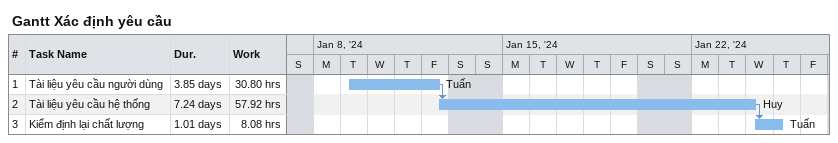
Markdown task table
Gantt Xác định yêu cầu

| ID | Task | Duration | Start | Finish | Predecessors | Resources | Work (h) |
|---|---|---|---|---|---|---|---|
| 1 | Tài liệu yêu cầu người dùng | 3.85d | 2024-01-09 | 2024-01-12 |  | Tuấn | 30.80 |
| 2 | Tài liệu yêu cầu hệ thống | 7.24d | 2024-01-12 | 2024-01-24 | 1 | Huy | 57.92 |
| 3 | Kiểm định lại chất lượng | 1.01d | 2024-01-24 | 2024-01-25 | 2 | Tuấn | 8.08 |
